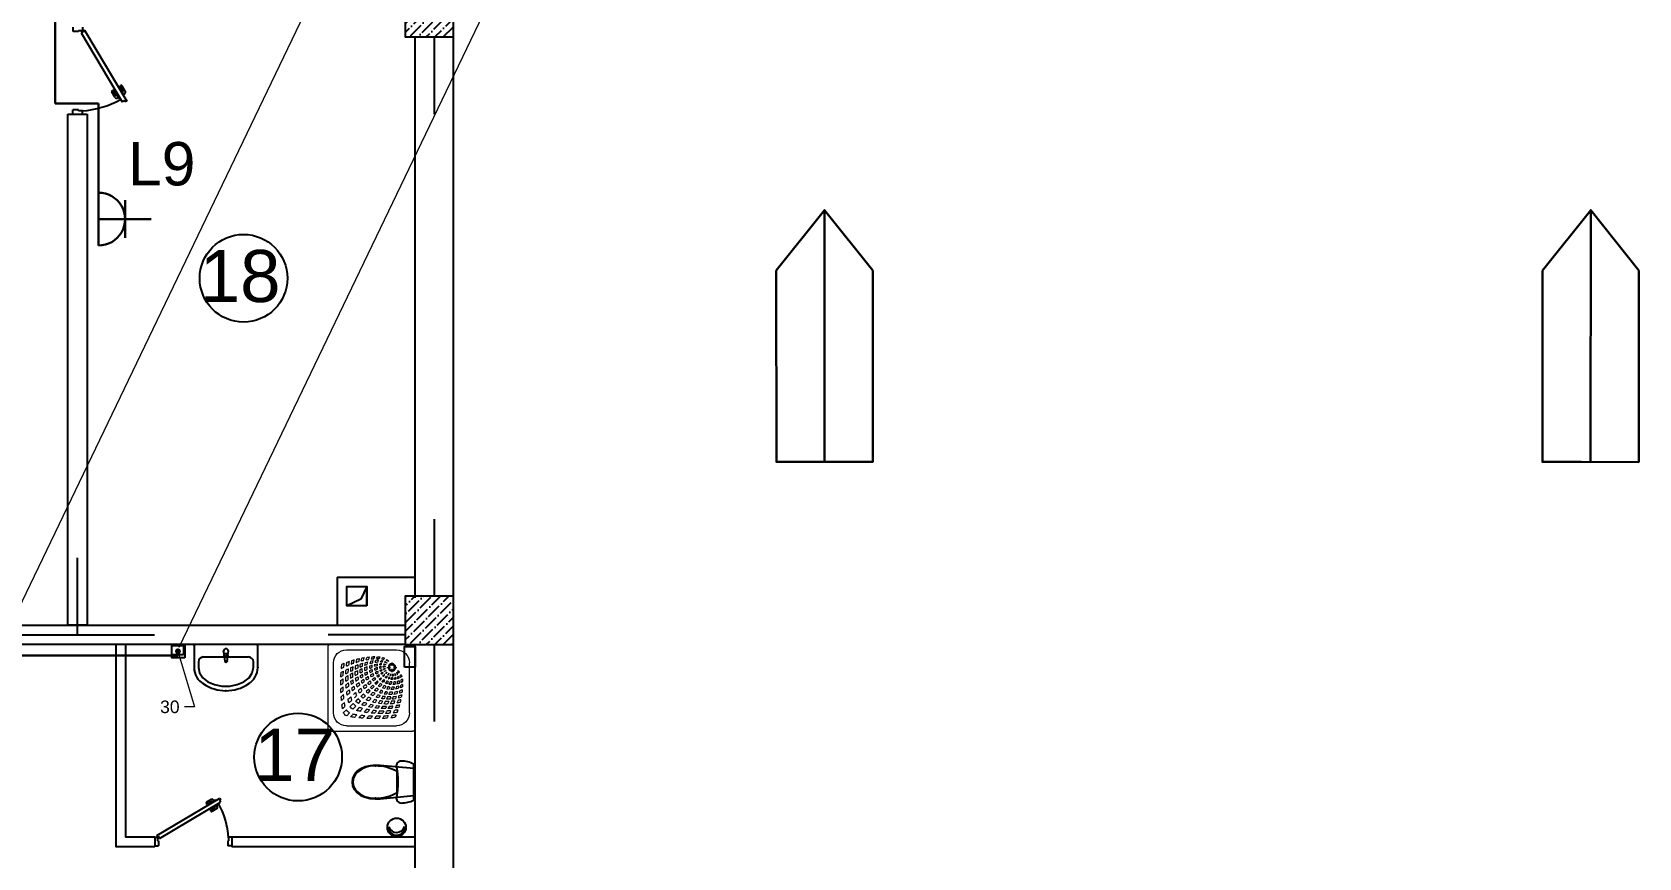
# Model space of a CAD drawing. Header units: millimetres. Extents: x 42452 to 2852333, y -419346 to 834876.
# Drawn here: x 2615055 to 2631727, y 436735 to 445298 of the extents above; entities that cross this region are included whole.
import ezdxf
from ezdxf import colors
from ezdxf.entities.mleader import LeaderData, LeaderLine
from ezdxf.math import Vec2, Vec3

# ---------------------------------------------------------------- set-up
doc = ezdxf.new("R2010")
doc.units = ezdxf.units.MM
for name, color, linetype, lineweight, true_color in [('Furniture tags', 35, 'Continuous', 0, 0x977a5e), ('V_PARETI', 250, 'Continuous', 9, 0x393939), ('Интерьер - Мебель_Ном._пера__75', 160, 'Continuous', 25, 0x2731ed)]:
    doc.layers.add(name, color=color, linetype=linetype, lineweight=lineweight, true_color=true_color)
for name, color, linetype, lineweight in [('memar', 7, 'Continuous', 25), ('ДВЕРИ', 7, 'Continuous', 5), ('Интерьер - Мебель_Ном._пера__1', 7, 'Continuous', 15), ('надписи', 5, 'Continuous', 30), ('Розетки10А', 94, 'Continuous', 30), ('Соедин_роз', 94, 'Continuous', 30)]:
    doc.layers.add(name, color=color, linetype=linetype, lineweight=lineweight)
doc.styles.add('Arial', font='arial.ttf', dxfattribs={"height": 200})
doc.styles.add('СГЕНЕРИР_СТИЛЬ_1', font='arial.ttf')

# ---------------------------------------------------------------- blocks, each defined once
blk = doc.blocks.new('qapi 700')
at = {"layer": 'ДВЕРИ', "color": 251, "lineweight": 25, "true_color": 0x636466}
for p, q in [((1281620, 90086), (1281659, 90086)), ((1281620, 89997), (1281651, 89997)), ((1281651, 89997), (1281651, 90034)), ((1281651, 90034), (1281659, 90034)), ((1281659, 90034), (1281659, 90086)), ((1282368, 90010), (1281735, 89633)), ((1282395, 89980), (1281741, 89591)), ((1282382, 89987), (1282368, 90010)), ((1282420, 90086), (1282380, 90086)), ((1282380, 90034), (1282380, 90085)), ((1282388, 90034), (1282380, 90034)), ((1282388, 89991), (1282382, 89987)), ((1282388, 89997), (1282388, 90034)), ((1282420, 89997), (1282388, 89997)), ((1282420, 89997), (1282388, 89997)), ((1282395, 89980), (1282388, 89991)), ((1281812, 89685), (1281762, 89656)), ((1281776, 89665), (1281770, 89676)), ((1281775, 89698), (1281826, 89728)), ((1281792, 89676), (1281793, 89674)), ((1281835, 89712), (1281794, 89687)), ((1281814, 89681), (1281812, 89685)), ((1281836, 89725), (1281838, 89722)), ((1281733, 89605), (1281747, 89613)), ((1281741, 89591), (1281733, 89605)), ((1281747, 89613), (1281735, 89633)), ((1281762, 89656), (1281765, 89651)), ((1281785, 89617), (1281787, 89613)), ((1281787, 89613), (1281837, 89642)), ((1281802, 89622), (1281809, 89609)), ((1281820, 89629), (1281818, 89631)), ((1281872, 89650), (1281831, 89626)), ((1281831, 89604), (1281881, 89634)), ((1281837, 89642), (1281835, 89646)), ((1281884, 89645), (1281883, 89647))]:
    blk.add_line(p, q, dxfattribs=at)
for centre, radius, start, end in [((1282471, 90052), 821, 183.4077, 209.5706), ((1281783, 89684), 15.9, 120.7133, 210.7133), ((1281798, 89680), 7.94, 120.7133, 210.7133), ((1281830, 89721), 7.94, 30.7133, 120.7133), ((1281831, 89718), 7.94, 300.7133, 30.7133), ((1281823, 89617), 15.9, 210.7133, 300.7133), ((1281827, 89633), 7.94, 210.7133, 300.7133), ((1281876, 89643), 7.94, 30.7133, 120.7133), ((1281877, 89641), 7.94, 300.7133, 30.7133)]:
    blk.add_arc(centre, radius, start, end, dxfattribs=at)
blk = doc.blocks.new('Символ поддона душа 16')
at = {"layer": 'Интерьер - Мебель_Ном._пера__1', "color": 251, "linetype": 'Continuous', "lineweight": 5, "true_color": 0x636466}
for p, q in [((0, 22), (0, 878)), ((878, 900), (23, 900)), ((709, 844), (191, 844)), ((900, 22), (900, 878)), ((56, 191), (56, 709)), ((238, 713), (238, 678)), ((844, 191), (844, 709)), ((222, 662), (187, 662)), ((238, 647), (238, 611)), ((289, 662), (253, 662)), ((303, 601), (286, 614)), ((299, 597), (286, 614)), ((326, 567), (311, 584)), ((333, 574), (316, 589)), ((361, 531), (345, 547)), ((370, 540), (353, 555)), ((402, 486), (380, 510)), ((414, 498), (390, 520)), ((445, 440), (422, 465)), ((460, 455), (435, 478)), ((486, 395), (463, 420)), ((505, 414), (480, 437)), ((537, 342), (513, 367)), ((558, 364), (533, 387)), ((611, 314), (586, 338)), ((586, 289), (562, 314)), ((643, 228), (612, 260)), ((672, 257), (640, 288)), ((707, 159), (678, 190)), ((741, 193), (710, 222)), ((878, 0), (23, 0)), ((709, 56), (191, 56))]:
    blk.add_line(p, q, dxfattribs=at)
for radius in [39.4, 28.1]:
    blk.add_circle((238, 662), radius, dxfattribs=at)
for centre, radius, start, end in [((23, 878), 22.5, 90, 180), ((191, 709), 135, 90, 180), ((709, 709), 135, 0, 90), ((878, 878), 22.5, 0, 90), ((375, 636), 137, 129.196, 140.9462), ((-112, 1576), 935, 294.0484, 295.9579), ((386, 556), 183, 114.6682, 122.9443), ((361, 416), 303, 98.8716, 104.2822), ((235, 666), 93.2, 48.7297, 55.3816), ((367, 478), 226, 101.3517, 107.6931), ((311, 389), 304, 87.4738, 92.4325), ((238, 662), 67.7, 26.6695, 27), ((325, 476), 198, 89.1874, 95.9965), ((3, -304), 1022, 71.4234, 72.8305), ((235, 666), 93.2, 32.1387, 37.3696), ((375, 636), 137, 108.2589, 116.5791), ((221, 672), 127, 35.2917, 42.9165), ((235, 666), 93.2, 16.8111, 21.1202), ((391, 520), 235, 101.8201, 106.3724), ((235, 666), 93.2, 359.6842, 5.0775), ((201, 669), 163, 29.6354, 36.3675), ((386, 556), 183, 101.3677, 106.7778), ((221, 672), 127, 21.1122, 27.6146), ((361, 416), 303, 90.9431, 94.1785), ((359, 534), 169, 89.6302, 95.1753), ((221, 672), 127, 8.378, 13.7023), ((311, 389), 304, 80.2718, 83.408), ((221, 672), 127, 353.8386, 0.11), ((325, 476), 198, 78.8788, 83.6226), ((201, 669), 163, 17.6042, 23.8079), ((380, 568), 205, 88.3128, 95.6344), ((193, 668), 196, 25.9651, 31.9952), ((201, 669), 163, 6.7115, 11.9035), ((201, 669), 163, 354.1913, 0.2556), ((391, 520), 235, 88.6469, 95.0662), ((193, 668), 196, 14.6813, 21.0162), ((385, 619), 120, 80.9202, 93.938), ((361, 416), 303, 80.5246, 85.8025), ((219, 668), 198, 26.2829, 32.3063), ((303, 275), 433, 75.0459, 78.8273), ((193, 668), 196, 4.2183, 9.5363), ((289, 356), 342, 68.1808, 73.0545), ((234, -309), 1060, 80.7899, 80.837), ((219, 668), 198, 13.8019, 20.7098), ((395, -91), 865, 86.9845, 88.7448), ((221, 664), 222, 23.6301, 29.5143), ((219, 668), 198, 1.6025, 7.7855), ((336, -158), 914, 82.7867, 84.4272), ((391, 520), 235, 81.5102, 81.7327), ((221, 664), 222, 11.3577, 18.0521), ((234, -309), 1060, 77.8137, 79.2341), ((99, -526), 1280, 73.4331, 74.6143), ((203, 656), 265, 20.8026, 26.059), ((221, 664), 222, 359.6929, 6.0044), ((151, -320), 1048, 72.4325, 73.8593), ((208, 656), 260, 9.8051, 15.9308), ((208, 656), 260, 359.1728, 5.1844), ((395, -91), 865, 83.3288, 85.055), ((216, 652), 280, 19.5061, 24.9124), ((336, -158), 914, 79.3162, 80.9273), ((234, -309), 1060, 74.7822, 76.1739), ((219, 652), 277, 8.1122, 14.298), ((99, -526), 1280, 70.9149, 72.0683), ((219, 652), 277, 357.4706, 3.6927), ((151, -320), 1048, 69.3837, 70.7871), ((193, 644), 327, 17.2778, 22.1643), ((193, 644), 327, 6.8416, 12.3555), ((395, -91), 865, 79.7831, 81.4836), ((191, 641), 354, 15.4246, 20.2098), ((336, -158), 914, 75.9876, 77.5746), ((234, -309), 1060, 71.9075, 73.2752), ((191, 641), 354, 5.2184, 10.5629), ((99, -526), 1280, 68.541, 69.6743), ((159, 633), 410, 13.5731, 17.8969), ((159, 633), 410, 4.3349, 9.1453), ((91, 621), 500, 11.8149, 15.5001), ((395, -91), 865, 76.2338, 78.0955), ((336, -158), 914, 72.6385, 74.4189), ((91, 621), 500, 3.9186, 8.0135), ((234, -309), 1060, 68.9949, 70.5553), ((68, 611), 550, 10.9345, 14.4671), ((68, 611), 550, 3.4001, 7.2825), ((8, 599), 636, 9.7539, 12.944), ((395, -91), 865, 72.6704, 74.4434), ((336, -158), 914, 69.2927, 70.9472), ((8, 599), 636, 2.9751, 6.4514), ((234, -309), 1060, 66.1054, 67.5253), ((-80, 591), 746, 8.2388, 11.0494), ((395, -91), 865, 68.9788, 70.8399), ((-198, 578), 889, 7.0667, 9.5129), ((336, -158), 914, 65.8073, 67.5698), ((-387, 558), 1104, 6.1761, 8.2184), ((395, -91), 865, 65.1461, 67.0472), ((-759, 508), 1504, 5.9584, 7.5213), ((-1097, 492), 1866, 4.8823, 6.1801), ((332, 520), 205, 174.3656, 181.6872), ((233, 681), 198, 237.6937, 243.7171), ((232, 707), 196, 238.0048, 244.0349), ((264, 525), 137, 153.4209, 161.7411), ((231, 700), 163, 233.6325, 240.3646), ((228, 679), 127, 227.0835, 234.7083), ((380, 509), 235, 174.9338, 181.3531), ((380, 509), 235, 163.6276, 168.1799), ((264, 525), 137, 129.0538, 140.804), ((235, 665), 93.2, 214.6184, 221.2703), ((232, 707), 196, 248.9838, 255.3187), ((282, 515), 120, 176.062, 189.0798), ((-676, 1012), 935, 334.0421, 335.9516), ((344, 514), 183, 163.2222, 168.6323), ((231, 700), 163, 246.1921, 252.3958), ((228, 679), 127, 242.3854, 248.8878), ((344, 514), 183, 147.0557, 155.3318), ((235, 665), 93.2, 232.6304, 237.8613), ((484, 539), 303, 175.8215, 179.0569), ((484, 539), 303, 184.1975, 189.4754), ((484, 539), 303, 165.7178, 171.1284), ((366, 541), 169, 174.8247, 180.3698), ((231, 700), 163, 258.0965, 263.2885), ((228, 679), 127, 256.2977, 261.622), ((232, 707), 196, 260.4637, 265.7817), ((625, 597), 433, 191.1727, 194.9541), ((422, 533), 226, 162.3069, 168.6483), ((235, 665), 93.2, 248.8798, 253.1889), ((511, 589), 304, 177.5675, 182.5262), ((238, 662), 67.7, 243, 243.3305), ((511, 589), 304, 186.592, 189.7282), ((544, 611), 342, 196.9455, 201.8192), ((424, 575), 198, 174.0035, 180.8126), ((235, 665), 93.2, 264.9225, 270.3158), ((1204, 897), 1022, 197.1695, 198.5766), ((424, 575), 198, 186.3774, 191.1212), ((228, 679), 127, 269.89, 276.1614), ((231, 700), 163, 269.7444, 275.8087), ((232, 707), 196, 271.4714, 277.3755), ((836, 739), 641, 200.8759, 203.4288), ((1204, 897), 1022, 199.6514, 200.6135), ((760, 728), 529, 194.5128, 196.9547), ((2135, 1622), 2148, 208.5547, 209.1761), ((235, 665), 93.2, 282.4548, 285.7089), ((1204, 897), 1022, 202.126, 203.6742), ((228, 679), 127, 284.8011, 288.8045), ((760, 728), 529, 198.8716, 200.7776), ((231, 700), 163, 282.5047, 286.7611), ((687, 792), 459, 204.438, 207.1542), ((7193, 6297), 8966, 219.4362, 219.5771), ((2135, 1622), 2148, 209.6526, 210.1462), ((232, 707), 196, 283.0403, 287.731), ((760, 728), 529, 203.6707, 206.5727), ((235, 665), 93.2, 297.8934, 301.113), ((228, 679), 127, 297.5784, 301.5243), ((687, 792), 459, 209.3188, 211.7595), ((2135, 1622), 2148, 210.8741, 211.5744), ((7193, 6297), 8966, 219.6897, 219.8217), ((231, 700), 163, 293.6956, 297.934), ((-5397, -6293), 8966, 50.4229, 50.5638), ((108, 213), 459, 62.8458, 65.562), ((235, 665), 93.2, 313.4687, 315.4047), ((235, 666), 93.2, 314.5953, 316.5313), ((-722, -1235), 2148, 60.8239, 61.4453), ((172, 140), 529, 73.0453, 75.4872), ((228, 679), 127, 311.099, 312.8153), ((232, 707), 196, 293.9046, 298.3479), ((687, 792), 459, 215.1743, 218.3067), ((221, 672), 127, 317.1847, 318.901), ((235, 666), 93.2, 328.887, 332.1066), ((235, 666), 93.2, 344.2911, 347.5452), ((7193, 6297), 8966, 219.9999, 220.1536), ((231, 700), 163, 305.8661, 307.4927), ((233, 681), 198, 298.3461, 303.1161), ((221, 672), 127, 328.4757, 332.4216), ((-5397, -6293), 8966, 50.1783, 50.3103), ((201, 669), 163, 322.5073, 324.1339), ((108, 213), 459, 58.2405, 60.6812), ((221, 672), 127, 341.1955, 345.1989), ((-722, -1235), 2148, 59.8538, 60.3474), ((172, 140), 529, 69.2224, 71.1284), ((201, 669), 163, 332.066, 336.3044), ((232, 707), 196, 305.3872, 307.0355), ((3, -304), 1022, 69.3865, 70.3486), ((193, 668), 196, 322.9645, 324.6128), ((201, 669), 163, 343.2389, 347.4953), ((233, 681), 198, 310.3725, 312.2207), ((219, 668), 198, 317.7793, 319.6275), ((193, 668), 196, 331.6521, 336.0954), ((-5397, -6293), 8966, 49.8464, 50.0001), ((108, 213), 459, 51.6933, 54.8257), ((193, 668), 196, 342.269, 346.9597), ((-722, -1235), 2148, 58.4256, 59.1259), ((236, 679), 222, 310.2953, 312.2018), ((172, 140), 529, 63.4273, 66.3293), ((219, 668), 198, 326.8839, 331.6539), ((221, 664), 222, 317.7982, 319.7047), ((193, 668), 196, 352.6245, 358.5286), ((3, -304), 1022, 66.3258, 67.874), ((161, 64), 641, 66.5712, 69.1241), ((219, 668), 198, 338.4256, 343.8597), ((221, 664), 222, 326.5145, 331.2419), ((-5397, -6293), 8966, 49.4635, 49.6642), ((219, 668), 198, 349.7336, 355.6196), ((-2093, -2811), 4200, 52.9007, 53.3154), ((221, 664), 222, 337.8477, 343.1726), ((-722, -1235), 2148, 56.8944, 57.6723), ((208, 656), 260, 328.7474, 333.23), ((172, 140), 529, 57.2921, 60.3822), ((221, 664), 222, 348.8556, 354.1687), ((3, -304), 1022, 63.2147, 64.756), ((-173, -726), 1499, 64.757, 65.7943), ((-149, -782), 1561, 66.7074, 67.6945), ((208, 656), 260, 339.384, 344.127), ((219, 652), 277, 327.2617, 331.8043), ((-5397, -6293), 8966, 49.0728, 49.2793), ((-2093, -2811), 4200, 52.082, 52.5038), ((208, 656), 260, 349.5692, 354.2534), ((219, 652), 277, 337.9613, 342.5935), ((-722, -1235), 2148, 55.327, 56.1089), ((193, 644), 327, 330.1244, 334.3116), ((-142, -444), 1191, 56.961, 58.3262), ((219, 652), 277, 348.1088, 352.6732), ((3, -304), 1022, 60.0048, 61.5377), ((-173, -726), 1499, 62.5826, 63.6046), ((-149, -782), 1561, 64.623, 65.5906), ((193, 644), 327, 339.8931, 344.0222), ((193, 644), 327, 349.0008, 353.0845), ((193, 644), 327, 357.326, 3.0068), ((191, 641), 354, 339.249, 343.1565), ((-722, -1235), 2148, 53.8291, 54.6041), ((-142, -444), 1191, 54.2862, 55.6498), ((191, 641), 354, 347.9688, 351.9467), ((3, -304), 1022, 56.9406, 58.4743), ((-173, -726), 1499, 60.527, 61.5397), ((191, 641), 354, 356.003, 1.5769), ((-149, -782), 1561, 62.6595, 63.6145), ((151, -320), 1048, 66.495, 67.884), ((159, 633), 410, 340.8198, 344.2758), ((159, 633), 410, 348.655, 352.3383), ((159, 633), 410, 355.9929, 1.0759), ((91, 621), 500, 343.6182, 346.5984), ((-415, -951), 1762, 54.6668, 55.6992), ((-131, -618), 1358, 56.8954, 58.2556), ((91, 621), 500, 350.3185, 353.6011), ((-173, -726), 1499, 58.299, 59.4723), ((99, -526), 1280, 66.1047, 67.4125), ((91, 621), 500, 356.746, 1.1309), ((-149, -782), 1561, 60.573, 61.6817), ((151, -320), 1048, 63.4759, 65.0958), ((68, 611), 550, 350.4941, 353.5633), ((68, 611), 550, 356.558, 0.7271), ((8, 599), 636, 351.3186, 354.0676), ((-131, -618), 1358, 54.4189, 55.6212), ((-173, -726), 1499, 56.1119, 57.1735), ((8, 599), 636, 356.7869, 0.5306), ((-149, -782), 1561, 58.5275, 59.521), ((99, -526), 1280, 63.7037, 64.8768), ((151, -320), 1048, 60.4879, 61.9464), ((-80, 591), 746, 351.9913, 354.4114), ((-80, 591), 746, 2.295, 5.3301), ((-80, 591), 746, 356.8297, 0.1009), ((-198, 578), 889, 352.9007, 355.0176), ((-173, -726), 1499, 53.7268, 54.9619), ((-198, 578), 889, 1.9244, 4.5393), ((234, -309), 1060, 63.0798, 64.6149), ((-198, 578), 889, 357.151, 359.9641), ((-149, -782), 1561, 56.3273, 57.4598), ((99, -526), 1280, 61.1733, 62.4624), ((151, -320), 1048, 57.2873, 58.9284), ((-387, 558), 1104, 1.91, 4.0711), ((-387, 558), 1104, 357.8977, 0.2141), ((336, -158), 914, 62.1533, 63.9448), ((-759, 508), 1504, 2.7123, 4.3514), ((234, -309), 1060, 59.8831, 61.4256), ((99, -526), 1280, 58.4809, 59.7549), ((-759, 508), 1504, 359.5991, 1.3466), ((151, -320), 1048, 53.8072, 55.4332), ((-1097, 492), 1866, 2.2181, 3.5573), ((-1097, 492), 1866, 359.6289, 1.0375), ((992, 505), 865, 181.2552, 183.0155), ((236, 679), 222, 240.4857, 246.3699), ((245, 697), 265, 243.941, 249.1974), ((992, 505), 865, 184.945, 186.6712), ((248, 684), 280, 245.0876, 250.4939), ((256, 707), 327, 247.8357, 252.7222), ((992, 505), 865, 188.5164, 190.2169), ((259, 709), 354, 249.7902, 254.5754), ((267, 741), 410, 252.1031, 256.4269), ((1058, 564), 914, 185.5728, 187.2133), ((380, 509), 235, 188.2673, 188.4898), ((1058, 564), 914, 189.0727, 190.6838), ((1209, 666), 1060, 189.163, 189.2101), ((233, 681), 198, 249.2902, 256.1981), ((1058, 564), 914, 192.4254, 194.0124), ((1209, 666), 1060, 190.7659, 192.1863), ((236, 679), 222, 251.9479, 258.6423), ((244, 692), 260, 254.0692, 260.1949), ((1209, 666), 1060, 193.8261, 195.2178), ((248, 681), 277, 255.702, 261.8878), ((256, 707), 327, 257.6445, 263.1584), ((1426, 801), 1280, 195.3857, 196.5669), ((1209, 666), 1060, 196.7248, 198.0925), ((259, 709), 354, 259.4371, 264.7816), ((267, 741), 410, 260.8547, 265.6651), ((233, 681), 198, 262.2145, 268.3975), ((1426, 801), 1280, 197.9317, 199.0851), ((1220, 749), 1048, 196.1407, 197.5675), ((236, 679), 222, 263.9956, 270.3071), ((244, 692), 260, 264.8156, 270.8272), ((1426, 801), 1280, 200.3257, 201.459), ((1220, 749), 1048, 199.2129, 200.6163), ((248, 681), 277, 266.3073, 272.5294), ((1682, 1049), 1561, 202.3055, 203.2926), ((256, 707), 327, 266.9932, 272.674), ((233, 681), 198, 274.3804, 280.2664), ((259, 709), 354, 268.4231, 273.997), ((1220, 749), 1048, 202.116, 203.505), ((236, 679), 222, 275.8313, 281.1444), ((1626, 1073), 1499, 204.2057, 205.243), ((1682, 1049), 1561, 204.4094, 205.377), ((244, 692), 260, 275.7466, 280.4308), ((1204, 897), 1022, 205.244, 206.7853), ((1626, 1073), 1499, 206.3954, 207.4174), ((1682, 1049), 1561, 206.3855, 207.3405), ((248, 681), 277, 277.3268, 281.8912), ((233, 681), 198, 286.1403, 291.5744), ((256, 707), 327, 276.9155, 280.9992), ((236, 679), 222, 286.8274, 292.1523), ((760, 728), 529, 209.6178, 212.7079), ((1204, 897), 1022, 208.4623, 209.9952), ((259, 709), 354, 278.0533, 282.0312), ((1626, 1073), 1499, 208.4603, 209.473), ((244, 692), 260, 285.873, 290.616), ((2135, 1622), 2148, 212.3277, 213.1056), ((267, 741), 410, 277.6617, 281.345), ((248, 681), 277, 287.4065, 292.0387), ((1344, 1042), 1191, 211.6738, 213.039), ((1204, 897), 1022, 211.5257, 213.0594), ((236, 679), 222, 298.7581, 303.4855), ((3711, 2993), 4200, 216.6846, 217.0992), ((256, 707), 327, 285.9778, 290.1069), ((2135, 1622), 2148, 213.8911, 214.673), ((7193, 6297), 8966, 220.3358, 220.5365), ((244, 692), 260, 296.77, 301.2526), ((259, 709), 354, 286.8435, 290.751), ((1344, 1042), 1191, 214.3502, 215.7138), ((267, 741), 410, 285.7242, 289.1802), ((248, 681), 277, 298.1957, 302.7383), ((3711, 2993), 4200, 217.4962, 217.918), ((2135, 1622), 2148, 215.3959, 216.1709), ((7193, 6297), 8966, 220.7207, 220.9272), ((256, 707), 327, 295.6884, 299.8756), ((244, 692), 260, 307.4055, 309.2965), ((208, 656), 260, 320.7035, 322.5945), ((259, 709), 354, 296.1376, 300.229), ((3711, 2993), 4200, 218.2881, 218.7048), ((248, 681), 277, 308.7401, 310.7182), ((219, 652), 277, 319.2818, 321.2599), ((267, 741), 410, 294.0771, 297.8554), ((7193, 6297), 8966, 221.1013, 221.3052), ((256, 707), 327, 305.219, 307.1214), ((193, 644), 327, 322.8786, 324.781), ((279, 809), 500, 290.6281, 293.9665), ((3711, 2993), 4200, 219.1772, 219.6324), ((259, 709), 354, 305.3155, 307.2306), ((191, 641), 354, 322.7694, 324.6845), ((7193, 6297), 8966, 221.5413, 221.7601), ((267, 741), 410, 302.4326, 304.2719), ((191, 641), 354, 329.771, 333.8624), ((-5397, -6293), 8966, 48.6948, 48.8987), ((159, 633), 410, 325.7281, 327.5674), ((-2093, -2811), 4200, 51.2952, 51.7119), ((463, 442), 90, 303.6661, 312.8255), ((159, 633), 410, 332.1446, 335.9229), ((458, 437), 90, 317.1745, 326.3339), ((484, 415), 90, 305.6468, 315.5471), ((485, 416), 90, 314.4529, 324.3532), ((91, 621), 500, 336.0335, 339.3719), ((-5397, -6293), 8966, 48.2399, 48.4587), ((-2093, -2811), 4200, 50.3676, 50.8228), ((-722, -1235), 2148, 52.1041, 52.9721), ((68, 611), 550, 336.8765, 340.0727), ((509, 384), 90, 317.8442, 328.6878), ((68, 611), 550, 344.0734, 346.9579), ((8, 599), 636, 338.9514, 341.8723), ((-5397, -6293), 8966, 47.7944, 48.0113), ((-2093, -2811), 4200, 49.4605, 49.9012), ((8, 599), 636, 345.4628, 348.1213), ((-722, -1235), 2148, 50.4106, 51.2332), ((-415, -951), 1762, 52.6863, 53.6473), ((-80, 591), 746, 346.7772, 349.1685), ((-198, 578), 889, 343.3, 345.5982), ((-2093, -2811), 4200, 48.4326, 48.975), ((-198, 578), 889, 348.3139, 350.441), ((-722, -1235), 2148, 48.5006, 49.5053), ((-415, -951), 1762, 50.477, 51.6335), ((-131, -618), 1358, 51.6788, 53.1067), ((-387, 558), 1104, 350.3933, 352.2198), ((-387, 558), 1104, 354.2825, 356.0781), ((-759, 508), 1504, 353.6708, 355.1313), ((-722, -1235), 2148, 46.322, 47.2438), ((-415, -951), 1762, 47.9821, 49.0561), ((-759, 508), 1504, 356.7305, 358.1547), ((-131, -618), 1358, 48.5988, 49.9547), ((-149, -782), 1561, 53.9349, 55.0232), ((-173, -726), 1499, 51.092, 52.2703), ((-1097, 492), 1866, 354.6558, 355.8863), ((-1097, 492), 1866, 357.2023, 358.4067), ((191, 191), 135, 180, 270), ((279, 809), 500, 254.5, 258.1851), ((992, 505), 865, 191.9045, 193.7662), ((289, 832), 550, 255.5329, 259.0655), ((301, 892), 636, 257.056, 260.2461), ((992, 505), 865, 195.5566, 197.3296), ((309, 980), 746, 258.9506, 261.7612), ((992, 505), 865, 199.1601, 201.0212), ((322, 1098), 889, 260.4871, 262.9333), ((1058, 564), 914, 195.5811, 197.3615), ((342, 1287), 1104, 261.7816, 263.8239), ((1058, 564), 914, 199.0528, 200.7073), ((992, 505), 865, 202.9528, 204.8539), ((392, 1659), 1504, 262.4787, 264.0416), ((279, 809), 500, 261.9865, 266.0814), ((1209, 666), 1060, 199.4447, 201.0051), ((1058, 564), 914, 202.4302, 204.1927), ((289, 832), 550, 262.7175, 266.5999), ((1209, 666), 1060, 202.4747, 203.8946), ((301, 892), 636, 263.5486, 267.0249), ((309, 980), 746, 264.6699, 267.705), ((1426, 801), 1280, 202.5875, 203.8953), ((322, 1098), 889, 265.4607, 268.0756), ((1209, 666), 1060, 205.3851, 206.9202), ((267, 741), 410, 268.9241, 274.0071), ((342, 1287), 1104, 265.9289, 268.09), ((1426, 801), 1280, 205.1232, 206.2963), ((279, 809), 500, 268.8691, 273.254), ((1220, 749), 1048, 204.9042, 206.5241), ((289, 832), 550, 269.2729, 273.442), ((1426, 801), 1280, 207.5376, 208.8267), ((301, 892), 636, 269.4694, 273.2131), ((1220, 749), 1048, 208.0536, 209.5121), ((1682, 1049), 1561, 208.3183, 209.427), ((309, 980), 746, 269.8991, 273.1703), ((322, 1098), 889, 270.0359, 272.849), ((1220, 749), 1048, 211.0716, 212.7127), ((279, 809), 500, 276.3989, 279.6815), ((1626, 1073), 1499, 210.5277, 211.701), ((1682, 1049), 1561, 210.479, 211.4725), ((342, 1287), 1104, 269.7859, 272.1023), ((289, 832), 550, 276.4367, 279.5059), ((1518, 1031), 1358, 211.7444, 213.1046), ((1682, 1049), 1561, 212.5402, 213.6727), ((301, 892), 636, 275.9324, 278.6814), ((1626, 1073), 1499, 212.8265, 213.8881), ((309, 980), 746, 275.5886, 278.0087), ((279, 809), 500, 283.4016, 286.3818), ((1851, 1315), 1762, 214.3008, 215.3332), ((1518, 1031), 1358, 214.3788, 215.5811), ((322, 1098), 889, 274.9824, 277.0993), ((1626, 1073), 1499, 215.0381, 216.2732), ((289, 832), 550, 283.0421, 285.9266), ((342, 1287), 1104, 273.9219, 275.7175), ((2135, 1622), 2148, 217.0279, 217.8959), ((301, 892), 636, 281.8787, 284.5372), ((1851, 1315), 1762, 216.3527, 217.3137), ((1518, 1031), 1358, 216.8933, 218.3212), ((309, 980), 746, 280.8315, 283.2228), ((2135, 1622), 2148, 218.7668, 219.5894), ((322, 1098), 889, 279.559, 281.6861), ((1851, 1315), 1762, 218.3665, 219.523), ((289, 832), 550, 289.9273, 293.1235), ((342, 1287), 1104, 277.7802, 279.6067), ((301, 892), 636, 288.1277, 291.0486), ((3711, 2993), 4200, 220.0988, 220.5395), ((2135, 1622), 2148, 220.4947, 221.4994), ((309, 980), 746, 286.3701, 288.9778), ((7193, 6297), 8966, 221.9887, 222.2056), ((322, 1098), 889, 284.4018, 286.7), ((3711, 2993), 4200, 221.025, 221.5674), ((516, 391), 90, 301.3122, 312.1558), ((342, 1287), 1104, 281.8556, 283.8074), ((7193, 6297), 8966, 222.445, 222.7148), ((537, 364), 90, 303.1469, 314.6807), ((536, 363), 90, 315.3193, 326.8531), ((592, 308), 11.2, 314.6807, 315.3193), ((392, 1659), 1504, 278.0389, 279.5966), ((3711, 2993), 4200, 222.253, 222.7354), ((565, 337), 90, 301.7967, 314.2789), ((563, 335), 90, 315.7211, 328.2033), ((7193, 6297), 8966, 223.0599, 223.2958), ((598, 306), 90, 299.6831, 313.2253), ((-5397, -6293), 8966, 47.2852, 47.555), ((594, 302), 90, 316.7747, 330.3169), ((628, 264), 90, 303.8799, 318.4865), ((-387, 558), 1104, 346.1926, 348.1444), ((636, 272), 90, 311.5135, 326.1201), ((667, 239), 90, 296.5187, 312.3183), ((709, 191), 135, 270, 0), ((-759, 508), 1504, 350.4034, 351.9611), ((-5397, -6293), 8966, 46.7042, 46.9401), ((661, 233), 90, 317.6817, 333.4813), ((-2093, -2811), 4200, 47.2646, 47.747), ((-1097, 492), 1866, 351.9982, 353.2744), ((23, 22), 22.5, 180, 270), ((408, 1997), 1866, 263.8199, 265.1177), ((1058, 564), 914, 206.0552, 207.8467), ((392, 1659), 1504, 265.6486, 267.2877), ((1209, 666), 1060, 208.5744, 210.1169), ((408, 1997), 1866, 266.4427, 267.7819), ((1426, 801), 1280, 210.2451, 211.5191), ((392, 1659), 1504, 268.6534, 270.4009), ((1220, 749), 1048, 214.5668, 216.1928), ((408, 1997), 1866, 268.9625, 270.3711), ((1682, 1049), 1561, 214.9768, 216.0651), ((392, 1659), 1504, 271.8453, 273.2695), ((1626, 1073), 1499, 217.7297, 218.908), ((408, 1997), 1866, 271.5933, 272.7977), ((1518, 1031), 1358, 220.0453, 221.4012), ((392, 1659), 1504, 274.8687, 276.3292), ((1851, 1315), 1762, 220.9439, 222.0179), ((408, 1997), 1866, 274.1137, 275.3442), ((2135, 1622), 2148, 222.7562, 223.678), ((408, 1997), 1866, 276.7256, 278.0018), ((878, 22), 22.5, 270, 0)]:
    blk.add_arc(centre, radius, start, end, dxfattribs=at)
blk = doc.blocks.new('Умывальник 03 16')
at = {"layer": 'Интерьер - Мебель_Ном._пера__75', "color": 251, "linetype": 'Continuous', "true_color": 0x636466}
for p, q in [((0, 0), (-320, 0)), ((320, 0), (0, 0)), ((-330, -10), (-330, -240)), ((-235, -130), (235, -130)), ((-25, -70), (-21, -112)), ((-18, -121), (-11, -174)), ((-14, -110), (-14, -95)), ((-14, -95), (14, -95)), ((11, -174), (18, -121)), ((14, -95), (14, -110)), ((21, -112), (25, -70)), ((330, -240), (330, -10)), ((-285, -180), (-285, -240)), ((-285, -240), (-273, -295)), ((-273, -295), (-240, -345)), ((240, -345), (273, -295)), ((273, -295), (285, -240)), ((285, -240), (285, -180)), ((-240, -345), (-187, -387)), ((-187, -387), (-118, -417)), ((-118, -417), (-41, -433)), ((-41, -433), (41, -433)), ((41, -433), (118, -417)), ((118, -417), (187, -387)), ((187, -387), (240, -345))]:
    blk.add_line(p, q, dxfattribs=at)
for centre, radius, start, end in [((-320, -10), 10, 90, 180), ((320, -10), 10, 0, 90), ((-235, -180), 50, 90, 180), ((0, -70), 25, 0, 180), ((0, -110), 21.1, 185.1696, 212.771), ((0, -110), 21.1, 212.771, 327.229), ((0, -110), 13.6, 180, 0), ((0, -110), 21.1, 327.229, 354.8304), ((235, -180), 50, 0, 90), ((-133, -240), 197, 180, 239.3268), ((0, -173), 11.2, 187.1389, 352.8611), ((133, -240), 197, 300.6732, 0), ((0, -58), 422, 236.4705, 270), ((0, -58), 422, 270, 303.5295)]:
    blk.add_arc(centre, radius, start, end, dxfattribs=at)
for p in [(320, 0), (-330, -10), (-25, -70), (-18, -121), (21, -112), (11, -174), (330, -240), (-233, -410), (0, -480), (233, -410)]:
    blk.add_point(p, dxfattribs=at)
blk = doc.blocks.new('Унитаз 16_2')
at = {"layer": 'Интерьер - Мебель_Ном._пера__75', "color": 251, "linetype": 'Continuous', "true_color": 0x636466}
for p, q in [((-187, 0), (-194, -15)), ((187, 0), (-187, 0)), ((-141, 0), (-173, -350)), ((141, 0), (-141, 0)), ((173, -350), (141, 0)), ((194, -15), (187, 0)), ((-217, -112), (-218, -128)), ((-218, -128), (-216, -140)), ((-216, -95), (-217, -112)), ((-213, -79), (-216, -95)), ((-216, -140), (-212, -151)), ((-210, -62), (-213, -79)), ((-212, -151), (-206, -161)), ((-205, -46), (-210, -62)), ((-206, -161), (-198, -169)), ((-200, -31), (-205, -46)), ((-194, -15), (-200, -31)), ((-78, -168), (-39, -165)), ((-39, -165), (0, -164)), ((0, -164), (39, -165)), ((39, -165), (78, -168)), ((200, -31), (194, -15)), ((198, -169), (206, -161)), ((205, -46), (200, -31)), ((210, -62), (205, -46)), ((206, -161), (212, -151)), ((213, -79), (210, -62)), ((212, -151), (216, -140)), ((216, -95), (213, -79)), ((217, -112), (216, -95)), ((216, -140), (218, -128)), ((218, -128), (217, -112)), ((-198, -169), (-188, -175)), ((-188, -175), (-178, -179)), ((-178, -179), (-166, -181)), ((-166, -181), (-154, -180)), ((-154, -180), (-116, -173)), ((-116, -173), (-78, -168)), ((0, -173), (-109, -173)), ((109, -173), (0, -173)), ((78, -168), (116, -173)), ((116, -173), (154, -180)), ((154, -180), (166, -181)), ((166, -181), (178, -179)), ((178, -179), (188, -175)), ((188, -175), (198, -169)), ((-173, -350), (-175, -402)), ((-175, -402), (-169, -453)), ((-169, -453), (-157, -503)), ((157, -503), (169, -453)), ((169, -453), (175, -402)), ((175, -402), (173, -350)), ((-157, -503), (-138, -550)), ((-138, -550), (-112, -587)), ((-112, -587), (-79, -616)), ((-79, -616), (-41, -634)), ((-41, -634), (0, -640)), ((0, -631), (0, -631)), ((0, -640), (41, -634)), ((41, -634), (79, -616)), ((79, -616), (112, -587)), ((81, -605), (81, -605)), ((112, -587), (138, -550)), ((138, -550), (157, -503))]:
    blk.add_line(p, q, dxfattribs=at)
for centre, radius, start, end in [((258, -388), 425, 149.6518, 181.3539), ((-258, -388), 425, 358.6461, 30.3482), ((89, -412), 257, 176.8048, 228.4245), ((-89, -412), 257, 311.5755, 3.1952), ((1, -493), 139, 233.7772, 269.6644), ((-1, -493), 139, 270.3356, 306.2228)]:
    blk.add_arc(centre, radius, start, end, dxfattribs=at)
for p in [(109, -173), (-167, -398), (167, -398), (-81, -605)]:
    blk.add_point(p, dxfattribs=at)
blk = doc.blocks.new('VES')
at = {"color": 7, "lineweight": 30}
for points in [[(3435820, -1692388), (3436320, -1693015), (3436320, -1695000), (3435320, -1695000), (3435320, -1693015), (3435820, -1692388)], [(3435720, -1695000), (3435320, -1695000), (3435320, -1693015), (3435820, -1692388), (3435820, -1695000)]]:
    blk.add_lwpolyline(points, dxfattribs=at)
blk = doc.blocks.new('_Dot')
at = {"color": 0, "linetype": 'ByBlock', "lineweight": -2}
blk.add_line((-0.5, 0), (-1, 0), dxfattribs=at)
at = {"color": 0, "linetype": 'ByBlock', "const_width": 0.5}
blk.add_lwpolyline([(-0.25, 0, 1), (0.25, 0, 1)], format="xyb", close=True, dxfattribs=at)
blk = doc.blocks.new('розетки10А')
at = {"layer": 'Розетки10А'}
for p, q in [((0, 0), (0, 650)), ((-233, 330), (233, 330)), ((-325, 0), (325, 0))]:
    blk.add_line(p, q, dxfattribs=at)
blk.add_arc((0, 5), 325, 359.0604, 180.9396, dxfattribs=at)

msp = doc.modelspace()

# ---------------------------------------------------------------- hatches: boundary and pattern name
at = {"layer": 'memar', "lineweight": 25}
h = msp.add_hatch(dxfattribs=at)
h.set_pattern_fill('ANSI36', color=256, scale=500)
h.set_pattern_definition([(45, (908887.99, 2902148.065), (33.1456304, 121.533978), [156.25, -31.25, 0, -31.25])])
h.paths.add_polyline_path([(2618926.13986, 445747.9843), (2618926.13986, 445247.9843), (2619426.13986, 445247.9843), (2619426.13986, 445747.9843)])
h = msp.add_hatch(dxfattribs=at)
h.set_pattern_fill('ANSI36', color=256, scale=500)
h.set_pattern_definition([(45, (908887.99, 2895848.556), (33.1456304, 121.533978), [156.25, -31.25, 0, -31.25])])
h.paths.add_polyline_path([(2618926.13986, 439448.476), (2618926.13986, 438948.476), (2619426.13986, 438948.476), (2619426.13986, 439448.476)])

# ---------------------------------------------------------------- linework, layer by layer
at = {"color": 4, "lineweight": 25}
for points in [[(2616638.41989, 438808.34566), (2616505.70501, 438808.34566), (2616505.70501, 438937.10088), (2616638.41989, 438937.10088)], [(2616626.91989, 438840.34566), (2616505.70501, 438840.34566), (2616505.70501, 438937.10088), (2616626.91989, 438937.10088)]]:
    msp.add_lwpolyline(points, close=True, dxfattribs=at)
at = {"layer": 'memar', "lineweight": 25}
for p, q in [((2618221.45256, 439647.6901), (2619026.51109, 439647.6901)), ((2618221.45256, 439647.6901), (2618221.45256, 439147.6901)), ((2618526.61386, 439547.6901), (2618465.57552, 439418.33762)), ((2618465.57552, 439418.33762), (2618321.55534, 439347.6901))]:
    msp.add_line(p, q, dxfattribs=at)
at = {"layer": 'memar', "color": 7, "lineweight": 25}
for p, q in [((2618321.55534, 439347.6901), (2618321.55534, 439547.6901)), ((2618321.55534, 439547.6901), (2618526.51109, 439547.6901)), ((2618526.51109, 439547.6901), (2618526.51109, 439347.6901)), ((2618526.51109, 439347.6901), (2618526.51109, 439547.6901)), ((2618526.61386, 439347.6901), (2618526.61386, 439547.6901))]:
    msp.add_line(p, q, dxfattribs=at)
at = {"layer": 'memar', "color": 0, "lineweight": 25}
for points in [[(2619425.96341, 432947.9843), (2619426.33479, 458147.9843)], [(2619026.14, 445247.9843), (2619026.14, 439433.476)], [(2615626.14, 444447.9843), (2615626.14, 439148.476), (2615426.14, 439148.476), (2615426.14, 444447.9843)], [(2615426.14, 444447.9843), (2615626.14, 444447.9843)], [(2616326.62089, 436848.476), (2615926.14, 436848.476), (2615926.14, 438948.476)], [(2616329.14627, 436948.476), (2616026.14, 436948.476), (2616026.14, 438948.476)], [(2619026.14, 438948.476), (2619026.14, 432947.9843)], [(2616326.62089, 436948.476), (2616326.62089, 436848.476)], [(2619026.14, 436948.47601), (2617126.62089, 436948.47601)], [(2617126.62089, 436948.476), (2617126.62089, 436848.476)], [(2619026.14, 436848.47601), (2617126.62089, 436848.476)]]:
    msp.add_lwpolyline(points, dxfattribs=at)
at = {"layer": 'memar', "color": 3, "lineweight": 25}
for points in [[(2619426.13986, 445747.9843), (2618926.13986, 445747.9843), (2618926.13986, 445247.9843), (2619426.13986, 445247.9843)], [(2619426.13986, 439448.476), (2618926.13986, 439448.476), (2618926.13986, 438948.476), (2619426.13986, 438948.476)]]:
    msp.add_lwpolyline(points, close=True, dxfattribs=at)
at = {"layer": 'memar', "lineweight": 25}
for points in [[(2619226.14, 445247.9843), (2619226.14, 444447.9843)], [(2619226.05825, 440247.9843), (2619226.05825, 439447.9843)], [(2615526.14, 439047.9843), (2615526.14, 439847.9843)], [(2614726.14, 439047.9843), (2615526.14, 439047.9843)], [(2615526.14, 439047.9843), (2616326.14, 439047.9843)], [(2618926.13986, 439047.9843), (2618126.13986, 439047.9843)], [(2619226.05825, 438947.9843), (2619226.05825, 438147.9843)]]:
    msp.add_lwpolyline(points, dxfattribs=at)
msp.add_lwpolyline([(2618526.51109, 439347.6901), (2618321.45256, 439347.6901), (2618321.45256, 439547.6901), (2618526.51109, 439547.6901)], close=True, dxfattribs=at)
at = {"layer": 'memar', "color": 0, "lineweight": 25}
msp.add_lwpolyline([(2618926.13986, 438948.476), (2613426.13986, 438948.476), (2613426.13986, 439148.476), (2618926.13986, 439148.476)], close=True, dxfattribs=at)
at = {"layer": 'memar', "color": 1, "lineweight": 25}
msp.add_lwpolyline([(2618919.51356, 438711.07915), (2618919.51356, 438928.46248), (2619028.97963, 438928.46248), (2619028.97963, 438711.07915)], close=True, dxfattribs=at)
at = {"layer": 'memar', "color": 0, "lineweight": 25}
for centre in [(2617248.62902, 442745.98216), (2617815.13761, 437780.42855)]:
    msp.add_circle(centre, 454.87332, dxfattribs=at)
at = {"layer": 'memar', "color": 5, "lineweight": 25}
msp.add_circle((2618837.46945, 437051.6338), 96, dxfattribs=at)
at = {"layer": 'memar', "color": 7, "lineweight": 25}
for centre, radius, start, end in [((2618837.46945, 437051.6338), 82.18078, 176.396054066, 5.548097394), ((2618836.90196, 437085.07886), 86.22032, 199.146705133, 342.797446325)]:
    msp.add_arc(centre, radius, start, end, dxfattribs=at)
at = {"layer": 'V_PARETI', "color": 7}
for p, q in [((2618593.59899, 446971.7113), (2610798.50777, 430767.07344)), ((2620235.09016, 446522.31416), (2616576.51339, 438916.76987))]:
    msp.add_line(p, q, dxfattribs=at)
at = {"layer": 'Соедин_роз'}
for p, q in [((2615293.41187, 458469.84731), (2615293.41187, 444559.06441)), ((2615742.99913, 444559.06441), (2615742.99913, 443189.36981))]:
    msp.add_line(p, q, dxfattribs=at)
at = {"layer": 'Соедин_роз', "lineweight": 30}
for p, q in [((2615293.41187, 444559.06441), (2615742.99913, 444559.06441)), ((2613483.43035, 438833.50963), (2616568.82637, 438833.50963))]:
    msp.add_line(p, q, dxfattribs=at)

# ---------------------------------------------------------------- block references
at = {"layer": 'memar', "color": 0, "lineweight": 25, "xscale": 1.126832967059133, "yscale": 1.126832967059133, "zscale": 1.126832967059133, "rotation": 90.00000000000001}
msp.add_blockref('qapi 700', (2716990.40951, -999724.70228), dxfattribs=at)
at = {"layer": 'memar', "color": 2, "lineweight": 25, "xscale": -1, "rotation": 0.0154348108786007}
msp.add_blockref('VES', (6058640.55655, 2136766.1235), dxfattribs=at)
at = {"layer": 'memar', "color": 2, "lineweight": 25, "rotation": 359.9845651891214}
msp.add_blockref('VES', (-804136.60022, 2136765.90685), dxfattribs=at)
at = {"layer": 'memar', "color": 104, "linetype": 'Continuous', "lineweight": 25, "true_color": 0x029e21, "zscale": 1000}
msp.add_blockref('Умывальник 03 16', (2617066.07264, 438948.476), dxfattribs=at)
at = {"layer": 'memar', "color": 104, "linetype": 'Continuous', "lineweight": 25, "true_color": 0x029e21, "xscale": -1, "zscale": 1000}
msp.add_blockref('Символ поддона душа 16', (2619026.14, 438048.476), dxfattribs=at)
at = {"layer": 'memar', "color": 104, "linetype": 'Continuous', "lineweight": 25, "true_color": 0x029e21, "zscale": 1000, "rotation": 270}
msp.add_blockref('Унитаз 16_2', (2619014.93577, 437521.33592), dxfattribs=at)
at = {"layer": 'memar', "lineweight": 25, "xscale": 0.9995208758849183, "yscale": 0.9995208758849183, "zscale": 0.9995208758849183, "rotation": 180}
msp.add_blockref('qapi 700', (3898131.03603, 526902.4382), dxfattribs=at)
at = {"layer": 'Розетки10А', "xscale": 0.8409392615834386, "yscale": 0.8409392615834386, "zscale": 0.8409392615834386, "rotation": 270}
msp.add_blockref('розетки10А', (2615742.99913, 443359.34114), dxfattribs=at)

# ---------------------------------------------------------------- texts
at = {"layer": 'memar', "linetype": 'Continuous', "lineweight": 25, "char_height": 540, "attachment_point": 3, "style": 'СГЕНЕРИР_СТИЛЬ_1'}
for s, insert in [('1{\\fArial|b0|i0|c238|p38;8}', (2617632.36902, 443039.43774)), ('1{\\fArial|b0|i0|c238|p38;7}', (2618198.87761, 438073.88413))]:
    msp.add_mtext(s, dxfattribs=dict(at, insert=insert))
at = {"layer": 'надписи', "color": 94, "insert": (2616050.08416, 444158.65644), "char_height": 450, "width": 1250.3373962, "attachment_point": 1, "style": 'Arial'}
msp.add_mtext('{\\fArial|b0|i0|c238|p34;L9}', dxfattribs=at)

# ---------------------------------------------------------------- leaders
at = {"layer": 'Furniture tags', "color": 1, "lineweight": 25}
ml = msp.add_multileader_mtext('Standard', dxfattribs=at)
ml.set_content('{\\fArial|b0|i0|c238|p34;30}', color=1, style='Arial')
ml.set_leader_properties(color=256, linetype='ByLayer', lineweight=-1)
ml.set_arrow_properties(name='DOT')
ml.build(insert=Vec2(0, 0))
ml.multileader.update_dxf_attribs({"has_text_frame": 1, "text_left_attachment_type": 3, "text_right_attachment_type": 2, "dogleg_length": 150, "arrow_head_size": 60})
ctx = ml.context
ctx.base_point, ctx.char_height, ctx.arrow_head_size, ctx.landing_gap_size, ctx.plane_origin = Vec3(2616349.2281, 438299.96651), 130, 60, 50, Vec3(2619270.0602, 437090.93337)
ctx.left_attachment, ctx.right_attachment, ctx.text_align_type = 3, 2, 2
notes = []
notes.append((ctx, [(0, (1, 1, 0), (2616738.19725, 438300.23254), (-1, 0), 103.2802, [(1, [(2616568.41989, 438877.34566)], 0, [])])]))
ctx.mtext.insert, ctx.mtext.width, ctx.mtext.alignment, ctx.mtext.line_spacing_factor, ctx.mtext.flow_direction = Vec3(2616584.91705, 438366.65137), 420.6988374, 3, 0.75, 5
for ctx, leaders in notes:
    for number, flags, end, landing, length, lines in leaders:
        leader = LeaderData()
        leader.index, (leader.has_last_leader_line, leader.has_dogleg_vector, leader.attachment_direction) = number, flags
        leader.last_leader_point, leader.dogleg_vector, leader.dogleg_length = Vec3(end), Vec3(landing), length
        for number, points, colour, breaks in lines:
            line = LeaderLine()
            line.index, line.vertices, line.color, line.breaks = number, Vec3.list(points), colors.encode_raw_color(colour), breaks
            leader.lines.append(line)
        ctx.leaders.append(leader)

doc.saveas('drawing.dxf')
